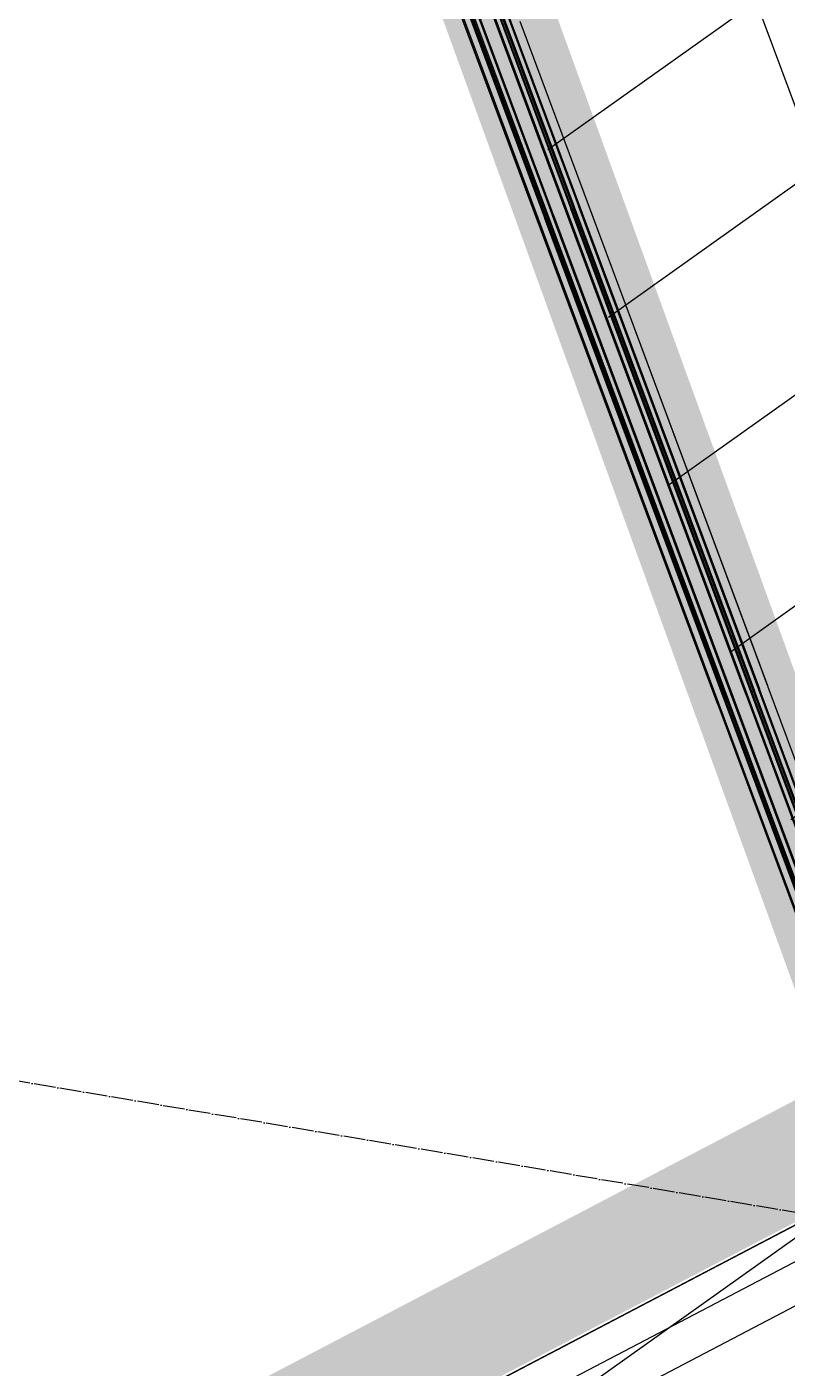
# Model space of a CAD drawing. Extents: x 12199666 to 24617114, y 1197707 to 2548648.
# Drawn here: x 12287202 to 12287906, y 1257432 to 1258673 of the extents above; entities that cross this region are included whole.
import ezdxf

# ---------------------------------------------------------------- set-up
doc = ezdxf.new("R2010")
doc.units = 0
doc.header["$LTSCALE"] = 10
doc.header["$MEASUREMENT"] = 0
doc.linetypes.add('TX-GRID-T1$0$TX-GRID-T1$0$DOTE', pattern=[2.4200000000000004, 2, -0.2, 0.02, -0.2])
for name, color, linetype in [('TX-GRID-T1$0$TX-GRID-T1$0$DOTE', 1, 'Continuous'), ('TX-PLAN-T1-DI$0$A-DIMS-100', 1, 'Continuous'), ('TX-PLAN-T1-F11$0$A-FIRE', 1, 'Continuous'), ('TX-PLAN-T1-F11$0$F-Alum', 4, 'Continuous'), ('TX-PLAN-T1-F11$0$F-Glass', 5, 'Continuous'), ('TX-PLAN-T1-F11$0$F_MISC', 8, 'Continuous'), ('TX-PLAN-T1-F11$0$PJ', 4, 'Continuous'), ('TX-PLAN-T1-F11$0$TC', 4, 'Continuous')]:
    doc.layers.add(name, color=color, linetype=linetype)
doc.layers.add('TX-PLAN-T1-F11$0$_EDO-ALUMINIUM-SECTION', color=90, linetype='Continuous', lineweight=30)
doc.layers.add('TX-PLAN-T1-F11$0$幕墙线', color=114, linetype='Continuous', lineweight=30)
doc.layers.add('TX-PLAN-T1-F11$0$bangong', color=5, linetype='Continuous', true_color=0x0000ff)
doc.styles.add('TX-PLAN-T1-DI$0$XD2008', font='xd-hzs.shx', dxfattribs={"width": 0.7, "bigfont": 'xd-hztxt.shx'})
doc.dimstyles.new('TX-PLAN-T1-DI$0$XD100', dxfattribs={"dimscale": 100, "dimtxt": 3.5, "dimasz": 1.5, "dimexe": 1, "dimexo": 2, "dimgap": 0.5, "dimtad": 1, "dimdec": 0, "dimdsep": 46, "dimtxsty": 'TX-PLAN-T1-DI$0$XD2008', "dimcen": 2.5, "dimclrt": 4, "dimaunit": 1, "dimadec": 0, "dimazin": 0, "dimtfac": 1, "dimtdec": 0, "dimtix": 1, "dimtmove": 2, "dimatfit": 3, "dimfxl": 0, "dimtolj": 1, "dimtzin": 0, "dimarcsym": 0})
pattern_1 = [(0, (41571.46289831595, 2291.421798879027), (1.42875, 0.8248889999999999), [0.9524999999999999, -1.905]), (120, (41571.46289831595, 2291.421798879027), (-1.428749829302342, 0.8248892956570172), [0.9524999999999981, -1.904999999999996]), (59.99999999999999, (41571.46289831595, 2291.421798879027), (1.706976584081587e-07, 1.649778295657017), [-1.905, 0.9524999999999999])]
pattern_2 = [(45, (41571.46289831595, 2291.421798879027), (-1.122532015133644, 1.122532015133644), []), (135, (41571.46289831595, 2291.421798879027), (-1.122532015133644, -1.122532015133644), [])]
pattern_3 = [(45, (41571.46289831595, 2291.421798879027), (-1.122532015133644, 1.122532015133644), [])]
pattern_4 = [(45, (41571.46289831595, 2291.421798867439), (-1.122532015133644, 1.122532015133644), [])]
pattern_5 = [(45, (41571.46289831595, 2291.421798876314), (-1.122532015133644, 1.122532015133644), [])]

# ---------------------------------------------------------------- blocks, each defined once
blk = doc.blocks.new('TX-GRID-T1')
at = {"layer": 'TX-GRID-T1$0$TX-GRID-T1$0$DOTE', "linetype": 'TX-GRID-T1$0$TX-GRID-T1$0$DOTE'}
blk.add_line((12328177.44153205, 1250783.433796658), (12286269.69213692, 1257853.832698772), dxfattribs=at)
blk = doc.blocks.new('*U163')
at = {"linetype": 'Continuous'}
for points in [[(-39.56000000512402, 1.000000000547189), (-39.55999974921176, 715.1501505394342), (-41.07999974921176, 715.1501505388864), (-41.08000000512402, 0.9999999999995453)], [(-14.04000000000174, 1.000000001268106), (-14.03999974408948, 715.1501505401551), (-15.55999974408948, 715.150150540155), (-15.56000000000174, 1.000000001268219)]]:
    blk.add_hatch(color=4, dxfattribs=at).paths.add_polyline_path(points)
at = {"layer": 'TX-PLAN-T1-F11$0$TC'}
h = blk.add_hatch(dxfattribs=at)
h.set_pattern_fill('ANSI31', color=256, scale=0.5, style=0)
h.set_pattern_definition(pattern_4)
h.paths.add_polyline_path([(-32.06000000512402, 19.99999538405465), (-32.06000001701294, 11.49999538405465), (-33.56000002024346, 11.49999538405465), (-33.56000000835455, 19.99999538405465)])
h = blk.add_hatch(dxfattribs=at)
h.set_pattern_fill('HONEY', color=256, scale=0.3, style=0)
h.set_pattern_definition(pattern_1)
h.paths.add_polyline_path([(-24.89137084665388, 10.79999538405756), (-23.8599999967523, 11.83136623395914), (-23.8599999967523, 19.19999538405902), (-31.26000000836619, 19.19999538405902), (-31.26000000836619, 11.83136623395914), (-30.22862915846461, 10.79999538405756)])
h = blk.add_hatch(dxfattribs=at)
h.set_pattern_fill('ANSI31', color=256, scale=0.5, style=0)
h.set_pattern_definition(pattern_3)
h.paths.add_polyline_path([(-23.06000000865286, 19.99999538405465), (-23.05999999676395, 11.49999538405465), (-21.55999999353342, 11.49999538405465), (-21.56000000542234, 19.99999538405465)])
h = blk.add_hatch(dxfattribs=at)
h.set_pattern_fill('ANSI31', color=256, scale=0.5, style=0)
h.set_pattern_definition(pattern_5)
h.paths.add_polyline_path([(-23.05999999999447, 19.99999538405465), (-23.05999998811283, 11.49999538405465), (-21.55999998488231, 11.49999538405465), (-21.55999999676395, 19.99999538405465)])
h = blk.add_hatch(dxfattribs=at)
h.set_pattern_fill('ANSI37', color=256, scale=0.5, style=0)
h.set_pattern_definition(pattern_2)
edge = h.paths.add_edge_path()
edge.add_line((-27.560000006521, 9.999995384054653), (-30.56000000835455, 9.999995384054653))
edge.add_line((-30.56000000835455, 9.999995384054653), (-32.06000000835455, 11.49999538405465))
edge.add_line((-32.06000000835455, 11.49999538405465), (-33.56000000512402, 11.49999538405465))
edge.add_line((-33.56000000512402, 11.49999538405465), (-33.56000000512402, 1.000000001267761))
edge.add_line((-33.56000000512402, 1.000000001267761), (-34.56000000512402, 1.267761007284207e-09))
edge.add_arc((-27.56000000688844, -31.14559677375994), 31.92253433623205, 77.33320347818409, 102.66679652181591, ccw=False)
edge.add_line((-20.56000000865286, 1.267761007284207e-09), (-21.56000000865286, 1.000000001267761))
edge.add_line((-21.56000000865286, 1.000000001267761), (-21.56000000865286, 11.49999538405465))
edge.add_line((-21.56000000865286, 11.49999538405465), (-23.06000000542234, 11.49999538405465))
edge.add_line((-23.06000000542234, 11.49999538405465), (-24.56000000542234, 9.999995384054653))
edge.add_line((-24.56000000542234, 9.999995384054653), (-27.560000006521, 9.999995384054653))
at = {"color": 4, "linetype": 'Continuous'}
for points in [[(-39.56000000512402, 1.000000000547189), (-39.55999974921176, 715.1501505394342), (-41.07999974921176, 715.1501505388864), (-41.08000000512402, 0.9999999999995453)], [(-14.04000000000174, 1.000000001268106), (-14.03999974408948, 715.1501505401551), (-15.55999974408948, 715.150150540155), (-15.56000000000174, 1.000000001268219)]]:
    blk.add_lwpolyline(points, close=True, dxfattribs=at)
at = {"layer": 'TX-PLAN-T1-F11$0$F-Glass'}
for points in [[(-49.07999974921176, 715.1501505388866), (-49.08000000512402, 0.9999999999995453), (-48.08000000512402, -4.547473508864641e-13), (-42.08000000512402, -4.547473508864641e-13), (-41.08000000512402, 0.9999999999995453), (-41.07999974921176, 715.1501505388868)], [(-33.55999974921176, 715.150150540155), (-33.56000000512402, 1.000000001267765), (-34.56000000512402, 1.267764559997886e-09), (-38.56000000512402, 5.471889608088532e-10), (-39.56000000512402, 1.000000000547189), (-39.55999974921176, 715.1501505394344)], [(-21.55999974408948, 715.150150540155), (-21.55999999999447, 1.000000001267765), (-20.55999999999447, 1.267764559997886e-09), (-16.55999999999447, 1.267764559997886e-09), (-15.55999999999447, 1.000000001267765), (-15.55999974408948, 715.150150540155)], [(-14.03999974408948, 715.1501505401551), (-14.04000000000174, 1.000000001268106), (-13.04000000000174, 1.268105620511051e-09), (-9.040000000001742, 1.988681219700084e-09), (-8.040000000001742, 1.000000001988681), (-8.03999974408948, 715.150150540876)]]:
    blk.add_lwpolyline(points, dxfattribs=at)
at = {"layer": 'TX-PLAN-T1-F11$0$PJ'}
for points in [[(-32.06000000512402, 19.99999538405465), (-32.06000001701294, 11.49999538405465), (-33.56000002024346, 11.49999538405465), (-33.56000000835455, 19.99999538405465)], [(-23.06000000865286, 19.99999538405465), (-23.05999999676395, 11.49999538405465), (-21.55999999353342, 11.49999538405465), (-21.56000000542234, 19.99999538405465)], [(-23.05999999999447, 19.99999538405465), (-23.05999998811283, 11.49999538405465), (-21.55999998488231, 11.49999538405465), (-21.55999999676395, 19.99999538405465)]]:
    blk.add_lwpolyline(points, close=True, dxfattribs=at)
at = {"layer": 'TX-PLAN-T1-F11$0$PJ', "ltscale": 3}
for points in [[(-24.55999999676395, 9.999995384054653), (-23.05999999676395, 11.49999538405465), (-23.05999999676395, 19.99999538405465), (-32.06000000835455, 19.99999538405465), (-32.06000000835455, 11.49999538405465), (-30.56000000835455, 9.999995384054653)], [(-24.89137084665388, 10.79999538405756), (-23.8599999967523, 11.83136623395914), (-23.8599999967523, 19.19999538405902), (-31.26000000836619, 19.19999538405902), (-31.26000000836619, 11.83136623395914), (-30.22862915846461, 10.79999538405756)]]:
    blk.add_lwpolyline(points, close=True, dxfattribs=at)
at = {"layer": 'TX-PLAN-T1-F11$0$PJ'}
blk.add_lwpolyline([(-27.560000006521, 9.999995384054653), (-30.56000000835455, 9.999995384054653), (-32.06000000835455, 11.49999538405465), (-33.56000000512402, 11.49999538405465), (-33.56000000512402, 1.000000001267761), (-34.56000000512402, 1.267761007284207e-09, -0.1109910802000259), (-20.56000000865286, 1.267761007284207e-09), (-21.56000000865286, 1.000000001267761), (-21.56000000865286, 11.49999538405465), (-23.06000000542234, 11.49999538405465), (-24.56000000542234, 9.999995384054653)], format="xyb", close=True, dxfattribs=at)
at = {"layer": 'TX-PLAN-T1-F11$0$TC', "color": 9, "linetype": 'Continuous'}
for p, q in [((-48.08000000512402, -4.547473508864641e-13), (-48.07999974921176, 715.1501505388866)), ((-42.08000000512402, -4.547473508864641e-13), (-42.07999974921176, 715.1501505388868)), ((-38.56000000512402, 5.471889608088532e-10), (-38.55999974921176, 715.1501505394344)), ((-34.56000000512402, 1.267764559997886e-09), (-34.55999974921176, 715.150150540155)), ((-20.55999999999447, 1.267764559997886e-09), (-20.55999974408948, 715.150150540155)), ((-16.55999999999447, 1.267764559997886e-09), (-16.55999974408948, 715.150150540155)), ((-13.04000000000174, 1.268105620511051e-09), (-13.03999974408948, 715.1501505401551)), ((-9.040000000001742, 1.988681219700084e-09), (-9.03999974408948, 715.150150540876))]:
    blk.add_line(p, q, dxfattribs=at)
blk = doc.blocks.new('*U161')
at = {"linetype": 'Continuous'}
for points in [[(-39.56000000512402, 1.000000000547189), (-39.55999967636551, 918.7199344708067), (-41.07999967636551, 918.7199344702589), (-41.08000000512402, 0.9999999999995453)], [(-14.04000000000174, 1.000000001268106), (-14.03999967124323, 918.7199344715276), (-15.55999967124323, 918.7199344715275), (-15.56000000000174, 1.000000001268219)]]:
    blk.add_hatch(color=4, dxfattribs=at).paths.add_polyline_path(points)
at = {"layer": 'TX-PLAN-T1-F11$0$TC'}
h = blk.add_hatch(dxfattribs=at)
h.set_pattern_fill('ANSI31', color=256, scale=0.5, style=0)
h.set_pattern_definition(pattern_4)
h.paths.add_polyline_path([(-32.06000000512402, 19.99999538405465), (-32.06000001701294, 11.49999538405465), (-33.56000002024346, 11.49999538405465), (-33.56000000835455, 19.99999538405465)])
h = blk.add_hatch(dxfattribs=at)
h.set_pattern_fill('HONEY', color=256, scale=0.3, style=0)
h.set_pattern_definition(pattern_1)
h.paths.add_polyline_path([(-24.89137084665388, 10.79999538405756), (-23.8599999967523, 11.83136623395914), (-23.8599999967523, 19.19999538405902), (-31.26000000836619, 19.19999538405902), (-31.26000000836619, 11.83136623395914), (-30.22862915846461, 10.79999538405756)])
h = blk.add_hatch(dxfattribs=at)
h.set_pattern_fill('ANSI31', color=256, scale=0.5, style=0)
h.set_pattern_definition(pattern_3)
h.paths.add_polyline_path([(-23.06000000865286, 19.99999538405465), (-23.05999999676395, 11.49999538405465), (-21.55999999353342, 11.49999538405465), (-21.56000000542234, 19.99999538405465)])
h = blk.add_hatch(dxfattribs=at)
h.set_pattern_fill('ANSI31', color=256, scale=0.5, style=0)
h.set_pattern_definition(pattern_5)
h.paths.add_polyline_path([(-23.05999999999447, 19.99999538405465), (-23.05999998811283, 11.49999538405465), (-21.55999998488231, 11.49999538405465), (-21.55999999676395, 19.99999538405465)])
h = blk.add_hatch(dxfattribs=at)
h.set_pattern_fill('ANSI37', color=256, scale=0.5, style=0)
h.set_pattern_definition(pattern_2)
edge = h.paths.add_edge_path()
edge.add_line((-27.560000006521, 9.999995384054653), (-30.56000000835455, 9.999995384054653))
edge.add_line((-30.56000000835455, 9.999995384054653), (-32.06000000835455, 11.49999538405465))
edge.add_line((-32.06000000835455, 11.49999538405465), (-33.56000000512402, 11.49999538405465))
edge.add_line((-33.56000000512402, 11.49999538405465), (-33.56000000512402, 1.000000001267761))
edge.add_line((-33.56000000512402, 1.000000001267761), (-34.56000000512402, 1.267761007284207e-09))
edge.add_arc((-27.56000000688844, -31.14559677375994), 31.92253433623205, 77.33320347818409, 102.66679652181591, ccw=False)
edge.add_line((-20.56000000865286, 1.267761007284207e-09), (-21.56000000865286, 1.000000001267761))
edge.add_line((-21.56000000865286, 1.000000001267761), (-21.56000000865286, 11.49999538405465))
edge.add_line((-21.56000000865286, 11.49999538405465), (-23.06000000542234, 11.49999538405465))
edge.add_line((-23.06000000542234, 11.49999538405465), (-24.56000000542234, 9.999995384054653))
edge.add_line((-24.56000000542234, 9.999995384054653), (-27.560000006521, 9.999995384054653))
at = {"color": 4, "linetype": 'Continuous'}
for points in [[(-39.56000000512402, 1.000000000547189), (-39.55999967636551, 918.7199344708067), (-41.07999967636551, 918.7199344702589), (-41.08000000512402, 0.9999999999995453)], [(-14.04000000000174, 1.000000001268106), (-14.03999967124323, 918.7199344715276), (-15.55999967124323, 918.7199344715275), (-15.56000000000174, 1.000000001268219)]]:
    blk.add_lwpolyline(points, close=True, dxfattribs=at)
at = {"layer": 'TX-PLAN-T1-F11$0$F-Glass'}
for points in [[(-49.07999967636551, 918.7199344702591), (-49.08000000512402, 0.9999999999995453), (-48.08000000512402, -4.547473508864641e-13), (-42.08000000512402, -4.547473508864641e-13), (-41.08000000512402, 0.9999999999995453), (-41.07999967636551, 918.7199344702593)], [(-33.55999967636551, 918.7199344715275), (-33.56000000512402, 1.000000001267765), (-34.56000000512402, 1.267764559997886e-09), (-38.56000000512402, 5.471889608088532e-10), (-39.56000000512402, 1.000000000547189), (-39.55999967636551, 918.719934470807)], [(-21.55999967124323, 918.7199344715275), (-21.55999999999447, 1.000000001267765), (-20.55999999999447, 1.267764559997886e-09), (-16.55999999999447, 1.267764559997886e-09), (-15.55999999999447, 1.000000001267765), (-15.55999967124323, 918.7199344715275)], [(-14.03999967124323, 918.7199344715276), (-14.04000000000174, 1.000000001268106), (-13.04000000000174, 1.268105620511051e-09), (-9.040000000001742, 1.988681219700084e-09), (-8.040000000001742, 1.000000001988681), (-8.039999671243232, 918.7199344722485)]]:
    blk.add_lwpolyline(points, dxfattribs=at)
at = {"layer": 'TX-PLAN-T1-F11$0$PJ'}
for points in [[(-32.06000000512402, 19.99999538405465), (-32.06000001701294, 11.49999538405465), (-33.56000002024346, 11.49999538405465), (-33.56000000835455, 19.99999538405465)], [(-23.06000000865286, 19.99999538405465), (-23.05999999676395, 11.49999538405465), (-21.55999999353342, 11.49999538405465), (-21.56000000542234, 19.99999538405465)], [(-23.05999999999447, 19.99999538405465), (-23.05999998811283, 11.49999538405465), (-21.55999998488231, 11.49999538405465), (-21.55999999676395, 19.99999538405465)]]:
    blk.add_lwpolyline(points, close=True, dxfattribs=at)
at = {"layer": 'TX-PLAN-T1-F11$0$PJ', "ltscale": 3}
for points in [[(-24.55999999676395, 9.999995384054653), (-23.05999999676395, 11.49999538405465), (-23.05999999676395, 19.99999538405465), (-32.06000000835455, 19.99999538405465), (-32.06000000835455, 11.49999538405465), (-30.56000000835455, 9.999995384054653)], [(-24.89137084665388, 10.79999538405756), (-23.8599999967523, 11.83136623395914), (-23.8599999967523, 19.19999538405902), (-31.26000000836619, 19.19999538405902), (-31.26000000836619, 11.83136623395914), (-30.22862915846461, 10.79999538405756)]]:
    blk.add_lwpolyline(points, close=True, dxfattribs=at)
at = {"layer": 'TX-PLAN-T1-F11$0$PJ'}
blk.add_lwpolyline([(-27.560000006521, 9.999995384054653), (-30.56000000835455, 9.999995384054653), (-32.06000000835455, 11.49999538405465), (-33.56000000512402, 11.49999538405465), (-33.56000000512402, 1.000000001267761), (-34.56000000512402, 1.267761007284207e-09, -0.1109910802000259), (-20.56000000865286, 1.267761007284207e-09), (-21.56000000865286, 1.000000001267761), (-21.56000000865286, 11.49999538405465), (-23.06000000542234, 11.49999538405465), (-24.56000000542234, 9.999995384054653)], format="xyb", close=True, dxfattribs=at)
at = {"layer": 'TX-PLAN-T1-F11$0$TC', "color": 9, "linetype": 'Continuous'}
for p, q in [((-48.08000000512402, -4.547473508864641e-13), (-48.07999967636551, 918.7199344702591)), ((-42.08000000512402, -4.547473508864641e-13), (-42.07999967636551, 918.7199344702593)), ((-38.56000000512402, 5.471889608088532e-10), (-38.55999967636551, 918.719934470807)), ((-34.56000000512402, 1.267764559997886e-09), (-34.55999967636551, 918.7199344715275)), ((-20.55999999999447, 1.267764559997886e-09), (-20.55999967124323, 918.7199344715275)), ((-16.55999999999447, 1.267764559997886e-09), (-16.55999967124323, 918.7199344715275)), ((-13.04000000000174, 1.268105620511051e-09), (-13.03999967124323, 918.7199344715276)), ((-9.040000000001742, 1.988681219700084e-09), (-9.039999671243232, 918.7199344722485))]:
    blk.add_line(p, q, dxfattribs=at)
blk = doc.blocks.new('TX-PLAN-T1-F11$0$TY001')
at = {"layer": 'TX-PLAN-T1-F11$0$F-Alum'}
for p, q in [((1440.187627268955, 22.10831156701897, 0.1121451943342487), (662.3704166945536, -427.2543210180593, 0.1121451943342487)), ((401.1615129876882, -334.5582640465145), (968.8281665723771, -6.604371515393723)), ((506.3449489404447, -517.4263246265182), (1074.011602525134, -189.4724320953683))]:
    blk.add_line(p, q, dxfattribs=at)
at = {"layer": 'TX-PLAN-T1-F11$0$F_MISC', "rotation": 120.0159999954288}
blk.add_blockref('*U161', (1456.811700079124, 31.73098348452186), dxfattribs=at)
at = {"layer": 'TX-PLAN-T1-F11$0$F_MISC', "xscale": -1, "rotation": 300.0159999954287}
blk.add_blockref('*U163', (455.0536482434254, -547.0122760293452), dxfattribs=at)
blk = doc.blocks.new('TX-PLAN-T1-F11$0$jiao3')
at = {"layer": 'TX-PLAN-T1-F11$0$F-Alum'}
for points in [[(-635.0119181724585, -481.9977449397556), (-616.8793509660609, -505.8866456737742), (28.52586475854332, -15.99999999976717), (-21.0793324282713, -15.99999999976717), (-635.0119181824703, -481.9977449211292)], [(-319.1052947188582, -468.1926057422534), (-387.968913756762, -377.467660914408), (30.28148352915014, -59.99999999976717), (218.6714319849998, -59.99999999976717), (-319.1052947298012, -468.1926057280507)]]:
    blk.add_lwpolyline(points, dxfattribs=at)
blk = doc.blocks.new('TX-PLAN-T1-F11$0$A$C21521A5F')
at = {"rotation": 90}
blk.add_blockref('TX-PLAN-T1-F11$0$TY001', (388.7170751225203, 21260.21975712478, 0.0004146164392175001), dxfattribs=at)
at = {"color": 3, "rotation": 90}
blk.add_blockref('TX-PLAN-T1-F11$0$jiao3', (-5561.282924879109, -10189.78024287545, 0.0004146164392174988), dxfattribs=at)
blk = doc.blocks.new('TX-PLAN-T1-F11$0$标准层幕墙0118')
at = {"color": 3}
for p, rotation in [((-5561.283235622803, 27660.21975712452, -0.0004146164392191662), 180), ((4239.780242875684, -661.2834627595585, -0.0004146164392191649), 270)]:
    blk.add_blockref('TX-PLAN-T1-F11$0$A$C21521A5F', p, dxfattribs=dict(at, rotation=rotation))
blk = doc.blocks.new('TX-PLAN-T1-DI$0$_ArchTick')
at = {"color": 0, "linetype": 'ByBlock', "const_width": 0.4}
blk.add_lwpolyline([(-0.5, -0.5), (0.5, 0.5)], dxfattribs=at)
blk = doc.blocks.new('*D253')
at = {"layer": 'TX-PLAN-T1-DI$0$A-DIMS-100', "color": 0, "lineweight": -2, "transparency": 16777216}
blk.add_arc((12293871.83249131, 1256613.614070044), 8297.615230683194, 170.4461516975116, 260.4236160372312, dxfattribs=at)
at = {"layer": 'TX-PLAN-T1-DI$0$A-DIMS-100', "color": 0, "lineweight": -2, "transparency": 16777216, "xscale": 100, "yscale": 100, "zscale": 100}
for p, rotation in [((12285689.30477517, 1257990.806391768), 80.44615169751161), ((12292491.42191236, 1248431.628666122), 350.4236160372312)]:
    blk.add_blockref('TX-PLAN-T1-DI$0$_ArchTick', p, dxfattribs=dict(at, rotation=rotation))
at = {"layer": 'TX-PLAN-T1-DI$0$A-DIMS-100', "color": 4, "transparency": 16777216, "insert": (12287294.46777124, 1251933.294636303), "char_height": 350, "attachment_point": 5, "rotation": 305.4348838673861, "style": 'TX-PLAN-T1-DI$0$XD2008'}
blk.add_mtext('\\A1;1378x7', dxfattribs=at)
blk = doc.blocks.new('TX-PLAN-T1-DI')
at = {"layer": 'TX-PLAN-T1-DI$0$A-DIMS-100'}
dim = blk.add_angular_dim_2l(base=(12286096.5795033, 1253716.053114891), line1=((12285186.64683023, 1258075.408202633), (12314606.37071225, 1253123.806540759)), line2=((12292940.17720477, 1251091.496178305), (12292408.42518521, 1247939.689513789)), text='1378x7', dimstyle='TX-PLAN-T1-DI$0$XD100', override={"dimasz": 1, "dimblk1": 'TX-PLAN-T1-DI$0$_ArchTick', "dimblk2": 'TX-PLAN-T1-DI$0$_ArchTick', "dimsah": 1}, dxfattribs=at)
dim.commit()
dim.dimension.update_dxf_attribs({"geometry": '*D253', "text_midpoint": (12287294.46777124, 1251933.294636303)})
blk = doc.blocks.new('TX-PLAN-T1-F11')
at = {"layer": 'TX-PLAN-T1-F11$0$bangong'}
h = blk.add_hatch(dxfattribs=at)
h.set_pattern_fill('ANSI31', color=256, scale=100)
h.set_pattern_definition([(35.42361568638237, (12267498.76065116, 1237188.209494983), (-92.0142139200649, 129.363622926511), [])])
h.paths.add_polyline_path([(12311684.18336611, 1287370.210507017), (12310206.36976081, 1278610.927855134), (12302958.7966133, 1279833.690537009), (12302775.84162168, 1278749.276510726), (12300113.46885065, 1279198.456067521), (12299082.01873722, 1273084.854827092), (12299673.66233511, 1272985.036269651), (12298342.75916021, 1265096.519714597), (12297751.20815149, 1265196.322650944), (12297252.11954068, 1262238.129415706), (12297843.6397387, 1262138.331677556), (12297460.90569874, 1259869.79413769), (12299531.67664484, 1259520.426090187), (12299348.73406536, 1258436.086736571), (12307533.15646735, 1257055.260102745), (12306093.66360394, 1248523.111785988), (12305034.8156649, 1248138.598779066), (12304987.2896874, 1248120.884374847), (12304730.88532002, 1248810.1552251), (12304726.2279362, 1248813.755302423), (12304668.76189766, 1248792.335929501), (12303555.71862895, 1248388.142278736), (12303508.19265145, 1248370.427874517), (12303251.78828407, 1249059.69872477), (12303247.13090024, 1249063.298802093), (12303189.66486171, 1249041.879429172), (12302076.62159299, 1248637.685778406), (12302029.09561549, 1248619.971374187), (12301772.69124811, 1249309.242224441), (12301768.03386428, 1249312.842301764), (12301710.56782575, 1249291.422928842), (12300597.52455704, 1248887.229278077), (12300549.99857954, 1248869.514873858), (12300293.59421215, 1249558.785724111), (12300288.93682833, 1249562.385801434), (12300231.47078979, 1249540.966428512), (12299118.42752108, 1249136.772777747), (12299070.90154358, 1249119.058373528), (12298814.4971762, 1249808.329223781), (12298809.83979237, 1249811.929301104), (12298752.37375384, 1249790.509928182), (12297639.33048512, 1249386.316277418), (12297591.80450763, 1249368.601873198), (12297335.40014024, 1250057.872723451), (12297330.74275642, 1250061.472800774), (12297273.27671788, 1250040.053427853), (12296160.23344917, 1249635.859777088), (12296112.70747167, 1249618.145372869), (12295856.30310429, 1250307.416223122), (12295851.64572046, 1250311.016300445), (12295794.17968193, 1250289.596927523), (12294681.13641321, 1249885.403276758), (12294633.61043572, 1249867.688872539), (12294377.20606833, 1250556.959722792), (12294372.54868451, 1250560.559800115), (12294315.08264597, 1250539.140427193), (12293202.03937726, 1250134.946776428), (12293154.51339976, 1250117.232372209), (12292896.37247753, 1250811.171460559), (12292836.97187973, 1250784.745247274), (12291908.2772282, 1250382.531343024), (12291867.16237681, 1250364.240115792), (12291547.28495182, 1251083.257633011), (12291482.39475784, 1251070.585970619), (12290489.94021968, 1250886.969781256), (12290445.77444349, 1250878.345152928), (12290294.64825905, 1251652.245776173), (12290228.30317677, 1251656.873738757), (12289222.19786628, 1251737.079845253), (12289177.30695085, 1251740.211252583), (12289232.17744772, 1252526.818223604), (12289169.30588734, 1252548.50358447), (12288218.47681304, 1252887.037167406), (12288175.93617847, 1252901.710081621), (12288433.044248, 1253647.133946957), (12288377.95346105, 1253684.391069287), (12287547.54072607, 1254258.059618989), (12287510.26477772, 1254283.268817198), (12287951.9962696, 1254936.441525879), (12287908.46045644, 1254986.717971193), (12287255.35459211, 1255756.220177345), (12287225.89705826, 1255790.238609117), (12287822.05035732, 1256306.464815688), (12287791.11153031, 1256365.586334077), (12287330.16118586, 1257267.991576919), (12287309.29652999, 1257307.862194365), (12288006.71543675, 1257672.827836192), (12287983.76926086, 1257734.390134638), (12287579.57561009, 1258847.433403349), (12287561.86120587, 1258894.959380847), (12288251.13205613, 1259151.363748232), (12288254.73213345, 1259156.021132058), (12288233.31276053, 1259213.487170594), (12287829.11910976, 1260326.530439305), (12287811.40470554, 1260374.056416802), (12288500.6755558, 1260630.460784187), (12288504.27563312, 1260635.118168013), (12288482.8562602, 1260692.584206549), (12288078.66260943, 1261805.62747526), (12288060.94820521, 1261853.153452758), (12288750.21905547, 1262109.557820143), (12288753.81913279, 1262114.215203969), (12288732.39975987, 1262171.681242505), (12288328.2061091, 1263284.724511216), (12288310.49170488, 1263332.250488713), (12288999.76255514, 1263588.654856098), (12289003.36263246, 1263593.312239924), (12288981.94325954, 1263650.77827846), (12288577.74960877, 1264763.821547171), (12288560.03520455, 1264811.347524669), (12289249.30605481, 1265067.751892054), (12289252.90613213, 1265072.40927588), (12289231.48675921, 1265129.875314416), (12288827.29310844, 1266242.918583128), (12288809.57870422, 1266290.444560624), (12289498.84955448, 1266546.848928009), (12289502.4496318, 1266551.506311836), (12289481.03025888, 1266608.972350372), (12289076.83660812, 1267722.015619083), (12289059.12220389, 1267769.54159658), (12289748.39305415, 1268025.945963965), (12289751.99313147, 1268030.603347791), (12289730.57375855, 1268088.069386327), (12289326.38010778, 1269201.112655038), (12289308.66570356, 1269248.638632536), (12289997.93655382, 1269505.042999921), (12290001.53663114, 1269509.700383747), (12289980.11725822, 1269567.166422283), (12289575.92360746, 1270680.209690994), (12289558.20920323, 1270727.735668491), (12290247.48005349, 1270984.140035876), (12290251.08013081, 1270988.797419702), (12290229.66075789, 1271046.263458238), (12289825.46710713, 1272159.306726949), (12289807.7527029, 1272206.832704447), (12290497.02355316, 1272463.237071831), (12290500.62363048, 1272467.894455658), (12290479.20425756, 1272525.360494193), (12290075.0106068, 1273638.403762905), (12290057.29620258, 1273685.929740402), (12290746.56705283, 1273942.334107787), (12290750.16713015, 1273946.991491613), (12290728.74775723, 1274004.457530149), (12290324.55410647, 1275117.500798861), (12290306.83970224, 1275165.026776358), (12290996.1105525, 1275421.431143743), (12290999.71062982, 1275426.088527569), (12290978.2912569, 1275483.554566104), (12290574.09760614, 1276596.597834816), (12290556.38320192, 1276644.123812313), (12291245.65405217, 1276900.528179698), (12291249.25412949, 1276905.185563524), (12291227.83475657, 1276962.65160206), (12290823.64110581, 1278075.694870772), (12290805.92670159, 1278123.220848269), (12291495.19755184, 1278379.625215654), (12291498.79762916, 1278384.28259948), (12291477.37825624, 1278441.748638015), (12291073.18460548, 1279554.791906727), (12291055.47020126, 1279602.317884224), (12291744.74105151, 1279858.722251609), (12291748.34112883, 1279863.379635435), (12291726.92175591, 1279920.845673971), (12291322.72810515, 1281033.888942682), (12291305.01370093, 1281081.41492018), (12291994.28455118, 1281337.819287565), (12291997.8846285, 1281342.47667139), (12291976.46525558, 1281399.942709927), (12291572.27160482, 1282512.985978638), (12291554.5572006, 1282560.511956135), (12292243.82805085, 1282816.91632352), (12292247.42812817, 1282821.573707346), (12292226.00875525, 1282879.039745882), (12291821.81510449, 1283992.083014593), (12291804.10070027, 1284039.608992091), (12292498.03978862, 1284297.749914323), (12292471.61357533, 1284357.150512126), (12292069.39967108, 1285285.845163663), (12292051.10844385, 1285326.960015052), (12292770.12596107, 1285646.837440036), (12292757.45429868, 1285711.727634011), (12292573.83810931, 1286704.182172203), (12292565.21348099, 1286748.347948364), (12293339.11410423, 1286899.474132803), (12293343.74206681, 1286965.819215085), (12293423.94817331, 1287971.924525595), (12293427.07958064, 1288016.815441009), (12294213.68655166, 1287961.944944136), (12294235.37191253, 1288024.816504517), (12294573.90549546, 1288975.645578815), (12294588.57840968, 1289018.186213379), (12295334.00227501, 1288761.078143854), (12295371.25939735, 1288816.168930813), (12295944.92794704, 1289646.581665778), (12295970.13714526, 1289683.857614139), (12296623.30985394, 1289242.126122254), (12296673.58629925, 1289285.661935416), (12297443.0885054, 1289938.767799751), (12297477.10693717, 1289968.225333601), (12297993.33314375, 1289372.072034538), (12298052.45466213, 1289403.010861539), (12298954.85990498, 1289863.961205998), (12298994.73052242, 1289884.825861866), (12299359.69616425, 1289187.406955099), (12299421.2584627, 1289210.353130996), (12300534.30173141, 1289614.546781761), (12300581.8277089, 1289632.261185981), (12300838.23207629, 1288942.990335727), (12300842.88946012, 1288939.390258404), (12300900.35549865, 1288960.809631326), (12302013.39876736, 1289365.003282091), (12302060.92474486, 1289382.71768631), (12302317.32911224, 1288693.446836057), (12302321.98649607, 1288689.846758734), (12302379.45253461, 1288711.266131656), (12303492.49580332, 1289115.459782421), (12303540.02178081, 1289133.17418664), (12303796.4261482, 1288443.903336386), (12303801.08353203, 1288440.303259063), (12303858.54957056, 1288461.722631985), (12304971.59283927, 1288865.91628275), (12305019.11881677, 1288883.63068697), (12305275.52318416, 1288194.359836716), (12305280.18056798, 1288190.759759393), (12305337.64660652, 1288212.179132315), (12306450.68987523, 1288616.37278308), (12306498.21585273, 1288634.0871873), (12306754.62022011, 1287944.816337046), (12306759.27760394, 1287941.216259723), (12306816.74364247, 1287962.635632645), (12307929.78691119, 1288366.82928341), (12307977.31288868, 1288384.543687629), (12308233.71725607, 1287695.272837376), (12308238.37463989, 1287691.672760052), (12308295.84067843, 1287713.092132974), (12309408.88394714, 1288117.285783739), (12309456.40992464, 1288135.000187959), (12309712.81429202, 1287445.729337705), (12309717.47167585, 1287442.129260382), (12309774.93771438, 1287463.548633304), (12310887.9809831, 1287867.74228407), (12310935.50696059, 1287885.456688289), (12311191.91132798, 1287196.185838035), (12311196.5687118, 1287192.585760712), (12311254.03475034, 1287214.005133634)])
at = {"layer": 'TX-PLAN-T1-F11$0$bangong', "const_width": 100}
blk.add_lwpolyline([(12287791.11153031, 1256365.586334079), (12287330.16118586, 1257267.991576921), (12287309.29652999, 1257307.862194367), (12288006.71543675, 1257672.827836194), (12287983.76926086, 1257734.39013464), (12287579.57561009, 1258847.433403352), (12287561.86120587, 1258894.959380849), (12288251.13205613, 1259151.363748234), (12288254.73213345, 1259156.02113206), (12288233.31276053, 1259213.487170596), (12287829.11910976, 1260326.530439307), (12287811.40470554, 1260374.056416804), (12288500.6755558, 1260630.460784189), (12288504.27563312, 1260635.118168015), (12288482.8562602, 1260692.584206551), (12288078.66260943, 1261805.627475262)], dxfattribs=at)
at = {"layer": 'TX-PLAN-T1-F11$0$幕墙线'}
blk.add_lwpolyline([(12287809.69785929, 1256263.020034649), (12287297.19176062, 1257242.376451005), (12288003.54438968, 1257612.017322132), (12287549.95968666, 1258829.069781929), (12288253.08414349, 1259091.112961787), (12287799.50718447, 1260308.168307926), (12288502.62764307, 1260570.209997987), (12288049.05068414, 1261787.265343881), (12288752.17114274, 1262049.307033943), (12288298.59018567, 1263266.360889796), (12289001.71464241, 1263528.404069898), (12288548.13768348, 1264745.459415792), (12289251.25814208, 1265007.501105854), (12288797.67718501, 1266224.554961707), (12289500.80164175, 1266486.598141809), (12289047.22468282, 1267703.653487704), (12289750.34514152, 1267965.69517752), (12289296.76418435, 1269182.749033618), (12289999.88864109, 1269444.79221372), (12289546.30768402, 1270661.846069573), (12290249.43214086, 1270923.889249431), (12289795.8511837, 1272140.943105529), (12290498.97564053, 1272402.986285386), (12290045.39468336, 1273620.040141484)], dxfattribs=at)
at = {"layer": 'TX-PLAN-T1-F11$0$_EDO-ALUMINIUM-SECTION', "rotation": 350.4236156863823}
blk.add_blockref('TX-PLAN-T1-F11$0$标准层幕墙0118', (12293055.45042718, 1251790.443008234), dxfattribs=at)
at = {"layer": 'TX-PLAN-T1-F11$0$A-FIRE'}
blk.add_blockref('TX-PLAN-T1-DI', (-0.007735924795269966, 0.07494333432987332), dxfattribs=at)

msp = doc.modelspace()

# ---------------------------------------------------------------- block references
for name in ['TX-PLAN-T1-F11', 'TX-GRID-T1']:
    msp.add_blockref(name, (0, 0))

doc.saveas('drawing.dxf')
